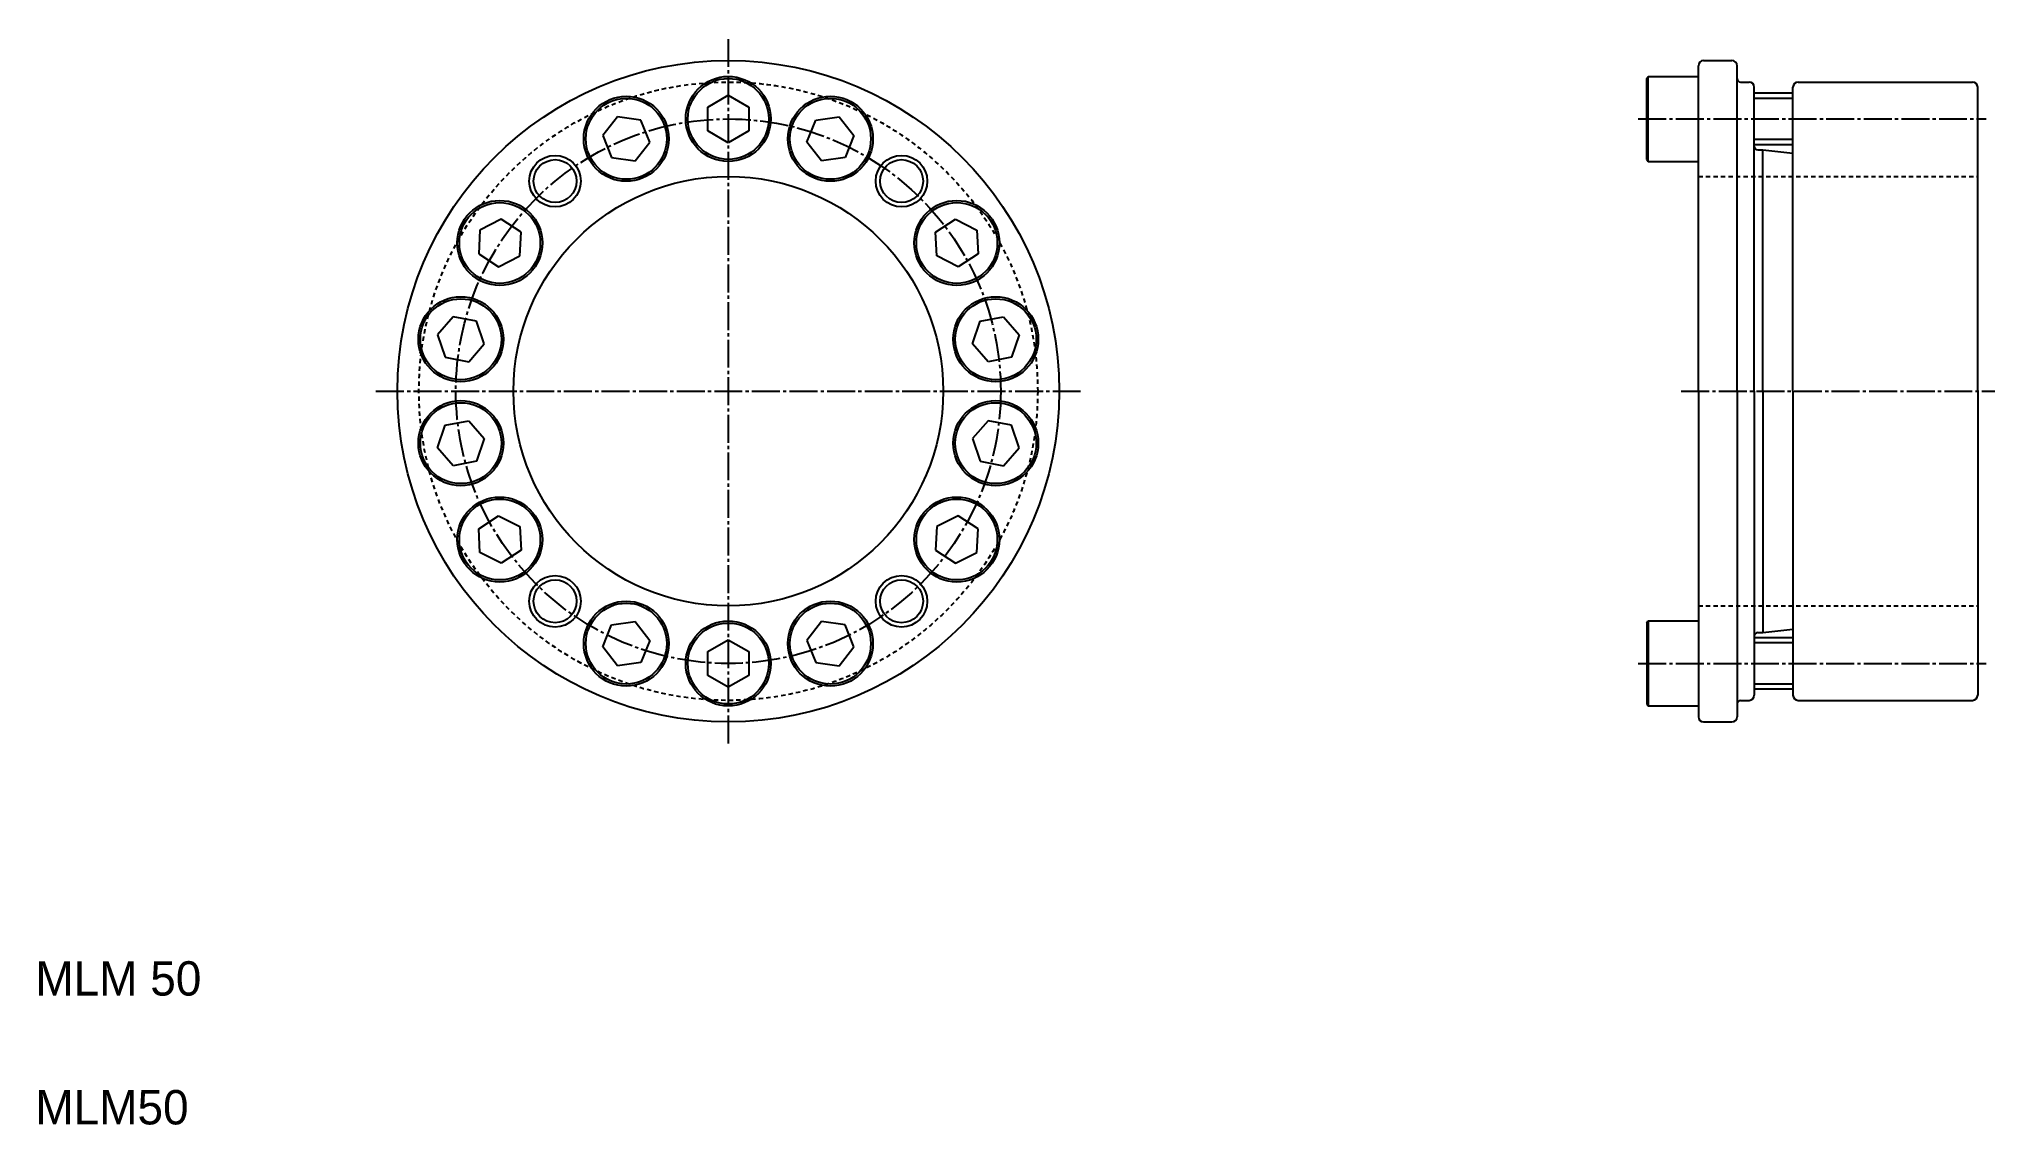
# Model space of a CAD drawing. Extents: x 10 to 238, y 10 to 136.
import ezdxf

# ---------------------------------------------------------------- set-up
doc = ezdxf.new("R2010")
doc.units = 0
doc.header["$LTSCALE"] = 0.25
doc.linetypes.add('CENTER', pattern=[17.5, 13, -1.5, 1.5, -1.5])
doc.linetypes.add('DASHED', pattern=[3.5, 2, -1.5])
doc.layers.get('0').update_dxf_attribs({"linetype": 'CONTINUOUS'})
doc.layers.add('CENTER', color=1, linetype='CENTER')

msp = doc.modelspace()

# ---------------------------------------------------------------- linework, layer by layer
for p, q in [((197.53, 131.78), (197.67, 132.02)), ((197.67, 122.12), (197.67, 132.02)), ((197.67, 132.02), (203.53, 132.02)), ((203.53, 95.37), (203.53, 133.27)), ((203.53, 122.12), (203.53, 132.02)), ((204.13, 133.87), (207.43, 133.87)), ((208.03, 95.37), (208.03, 133.27)), ((88.24, 128.45), (90.64, 129.84)), ((90.64, 129.84), (93.04, 128.45)), ((197.53, 122.36), (197.53, 131.78)), ((203.53, 124.07), (203.53, 130.07)), ((208.44, 131.37), (209.43, 131.37)), ((210.03, 95.37), (210.03, 130.77)), ((214.53, 130.07), (210.03, 130.07)), ((214.53, 95.37), (214.53, 130.77)), ((215.13, 131.37), (235.43, 131.37)), ((236.03, 95.37), (236.03, 130.77)), ((88.24, 125.68), (88.24, 128.45)), ((93.04, 128.45), (93.04, 125.68)), ((77.73, 127.33), (76.02, 125.15)), ((80.47, 126.94), (77.73, 127.33)), ((79.1, 127.14), (79.1, 127.14)), ((79.79, 127.04), (79.79, 127.04)), ((81.51, 124.37), (80.47, 126.94)), ((90.64, 124.3), (88.24, 125.68)), ((93.04, 125.68), (90.64, 124.3)), ((99.77, 124.37), (100.81, 126.94)), ((100.81, 126.94), (103.55, 127.33)), ((103.55, 127.33), (105.26, 125.15)), ((76.02, 125.15), (77.06, 122.58)), ((79.8, 122.19), (81.51, 124.37)), ((101.48, 122.19), (99.77, 124.37)), ((105.26, 125.15), (104.22, 122.58)), ((214.53, 124.07), (210.03, 124.07)), ((210.44, 123.48), (211.03, 123.48)), ((211.03, 95.37), (211.03, 123.48)), ((211.03, 123.48), (214.53, 123.09)), ((77.06, 122.58), (79.8, 122.19)), ((104.22, 122.58), (101.48, 122.19)), ((197.53, 122.36), (197.67, 122.12)), ((197.67, 122.12), (203.53, 122.12)), ((61.73, 114.14), (61.59, 111.38)), ((64.2, 115.4), (61.73, 114.14)), ((66.52, 113.89), (64.2, 115.4)), ((66.38, 111.12), (66.52, 113.89)), ((114.76, 113.89), (117.08, 115.4)), ((114.9, 111.12), (114.76, 113.89)), ((117.08, 115.4), (119.55, 114.14)), ((119.55, 114.14), (119.7, 111.38)), ((61.59, 111.38), (63.91, 109.87)), ((63.91, 109.87), (66.38, 111.12)), ((117.37, 109.87), (114.9, 111.12)), ((119.7, 111.38), (117.37, 109.87)), ((58.62, 104.04), (56.8, 101.95)), ((61.34, 103.51), (58.62, 104.04)), ((62.24, 100.89), (61.34, 103.51)), ((119.04, 100.89), (119.94, 103.51)), ((119.94, 103.51), (122.66, 104.04)), ((122.66, 104.04), (124.48, 101.95)), ((56.8, 101.95), (57.7, 99.33)), ((60.43, 98.8), (62.24, 100.89)), ((120.86, 98.8), (119.04, 100.89)), ((124.48, 101.95), (123.58, 99.33)), ((57.7, 99.33), (60.43, 98.8)), ((123.58, 99.33), (120.86, 98.8)), ((203.53, 95.37), (203.53, 57.47)), ((208.03, 95.37), (208.03, 57.47)), ((210.03, 95.37), (210.03, 59.97)), ((211.03, 95.37), (211.03, 67.26)), ((214.53, 95.37), (214.53, 59.97)), ((236.03, 95.37), (236.03, 59.97)), ((56.8, 88.79), (57.7, 91.41)), ((57.7, 91.41), (60.43, 91.94)), ((60.43, 91.94), (62.24, 89.85)), ((120.86, 91.94), (119.04, 89.85)), ((123.58, 91.41), (120.86, 91.94)), ((124.48, 88.79), (123.58, 91.41)), ((58.62, 86.7), (56.8, 88.79)), ((62.24, 89.85), (61.34, 87.23)), ((119.04, 89.85), (119.94, 87.23)), ((122.66, 86.7), (124.48, 88.79)), ((61.34, 87.23), (58.62, 86.7)), ((119.94, 87.23), (122.66, 86.7)), ((61.59, 79.36), (63.91, 80.87)), ((63.91, 80.87), (66.38, 79.61)), ((117.37, 80.87), (114.9, 79.61)), ((119.7, 79.36), (117.37, 80.87)), ((61.73, 76.59), (61.59, 79.36)), ((66.38, 79.61), (66.52, 76.85)), ((114.9, 79.61), (114.76, 76.85)), ((119.55, 76.59), (119.7, 79.36)), ((64.2, 75.34), (61.73, 76.59)), ((66.52, 76.85), (64.2, 75.34)), ((114.76, 76.85), (117.08, 75.34)), ((117.08, 75.34), (119.55, 76.59)), ((77.06, 68.16), (79.8, 68.55)), ((79.8, 68.55), (81.51, 66.36)), ((101.48, 68.55), (99.77, 66.36)), ((104.22, 68.16), (101.48, 68.55)), ((197.53, 68.38), (197.67, 68.62)), ((197.53, 68.38), (197.53, 58.96)), ((197.67, 68.62), (197.67, 58.72)), ((197.67, 68.62), (203.53, 68.62)), ((203.53, 68.62), (203.53, 58.72)), ((76.02, 65.59), (77.06, 68.16)), ((81.51, 66.36), (80.47, 63.79)), ((88.24, 65.05), (90.64, 66.44)), ((90.64, 66.44), (93.04, 65.05)), ((99.77, 66.36), (100.81, 63.79)), ((105.26, 65.59), (104.22, 68.16)), ((203.53, 66.67), (203.53, 60.67)), ((214.53, 66.67), (210.03, 66.67)), ((210.44, 67.26), (211.03, 67.26)), ((211.03, 67.26), (214.53, 67.65)), ((77.73, 63.41), (76.02, 65.59)), ((80.47, 63.79), (77.73, 63.41)), ((88.24, 62.28), (88.24, 65.05)), ((93.04, 65.05), (93.04, 62.28)), ((100.81, 63.79), (103.55, 63.41)), ((103.55, 63.41), (105.26, 65.59)), ((90.64, 60.9), (88.24, 62.28)), ((93.04, 62.28), (90.64, 60.9)), ((208.44, 59.37), (209.43, 59.37)), ((214.53, 60.67), (210.03, 60.67)), ((215.13, 59.37), (235.43, 59.37)), ((197.53, 58.96), (197.67, 58.72)), ((197.67, 58.72), (203.53, 58.72)), ((204.13, 56.87), (207.43, 56.87))]:
    msp.add_line(p, q)
at = {"color": 3}
for p, q in [((214.53, 129.47), (210.03, 129.47)), ((214.53, 124.67), (210.03, 124.67)), ((214.53, 66.07), (210.03, 66.07)), ((214.53, 61.27), (210.03, 61.27))]:
    msp.add_line(p, q, dxfattribs=at)
at = {"color": 3, "linetype": 'DASHED'}
for p, q in [((203.53, 120.37), (236.03, 120.37)), ((203.53, 70.37), (236.03, 70.37))]:
    msp.add_line(p, q, dxfattribs=at)
for centre, radius in [((90.64, 95.37), 38.5), ((90.64, 127.07), 4.95), ((90.64, 127.07), 4.71), ((78.77, 124.76), 4.95), ((78.77, 124.76), 4.71), ((102.52, 124.76), 4.95), ((102.52, 124.76), 4.71), ((70.48, 119.83), 2.5), ((110.8, 119.83), 2.5), ((90.64, 95.37), 25), ((64.05, 112.63), 4.95), ((64.05, 112.63), 4.71), ((117.23, 112.63), 4.95), ((117.23, 112.63), 4.71), ((59.52, 101.42), 4.95), ((59.52, 101.42), 4.71), ((121.76, 101.42), 4.95), ((121.76, 101.42), 4.71), ((59.52, 89.32), 4.95), ((59.52, 89.32), 4.71), ((121.76, 89.32), 4.95), ((121.76, 89.32), 4.71), ((64.05, 78.1), 4.95), ((64.05, 78.1), 4.71), ((117.23, 78.1), 4.95), ((117.23, 78.1), 4.71), ((70.48, 70.91), 2.5), ((110.8, 70.91), 2.5), ((78.77, 65.98), 4.95), ((78.77, 65.98), 4.71), ((102.52, 65.98), 4.95), ((102.52, 65.98), 4.71), ((90.64, 63.67), 4.95), ((90.64, 63.67), 4.71)]:
    msp.add_circle(centre, radius)
msp.add_circle((90.64, 95.37), 36, dxfattribs=at)
at = {"color": 3}
for centre in [(70.48, 119.83), (110.8, 119.83), (70.48, 70.91), (110.8, 70.91)]:
    msp.add_circle(centre, 3, dxfattribs=at)
for centre, radius, start, end in [((204.13, 133.27), 0.6, 90, 180), ((207.43, 133.27), 0.6, 0, 90), ((208.44, 131.78), 0.41, 180, 270), ((209.43, 130.77), 0.6, 0, 90), ((215.13, 130.77), 0.6, 90, 180), ((235.43, 130.77), 0.6, 0, 90), ((210.44, 123.89), 0.41, 180, 270), ((210.44, 66.85), 0.41, 90, 180), ((208.44, 58.96), 0.41, 90, 180), ((209.43, 59.97), 0.6, 270, 0), ((215.13, 59.97), 0.6, 180, 270), ((235.43, 59.97), 0.6, 270, 0), ((204.13, 57.47), 0.6, 179.9985, 269.9985), ((207.43, 57.47), 0.6, 270, 0)]:
    msp.add_arc(centre, radius, start, end)
at = {"layer": 'CENTER', "color": 1, "linetype": 'CENTER'}
for p, q in [((90.64, 136.37), (90.64, 54.37)), ((196.53, 127.07), (237.03, 127.07)), ((49.64, 95.37), (131.64, 95.37)), ((201.53, 95.37), (238.03, 95.37)), ((196.53, 63.67), (237.03, 63.67))]:
    msp.add_line(p, q, dxfattribs=at)
msp.add_circle((90.64, 95.37), 31.7, dxfattribs=at)

# ---------------------------------------------------------------- texts
for s, p in [('MLM 50', (10, 25)), ('MLM50', (10, 10))]:
    msp.add_text(s, height=4).set_placement(p)

doc.saveas('drawing.dxf')
